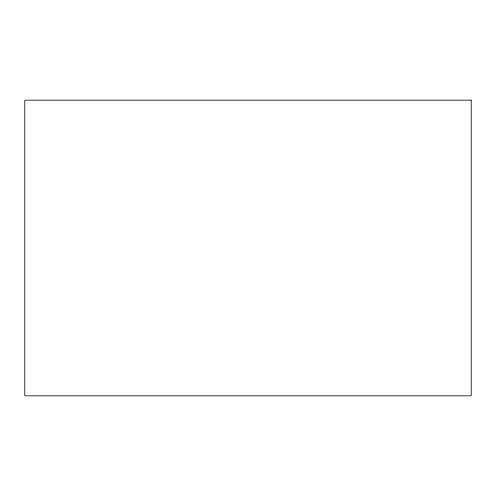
<?xml version="1.0" encoding="UTF-8"?>
<svg xmlns="http://www.w3.org/2000/svg" width="496" height="496" viewBox="0 0 496 496"><rect width="100%" height="100%" fill="white"/><g stroke="black" fill="none" stroke-linecap="round" stroke-linejoin="round"><path stroke-width="0.74" d="M471.2 100.161L24.8 100.161L24.8 395.839L471.2 395.839L471.2 100.161"/></g></svg>
